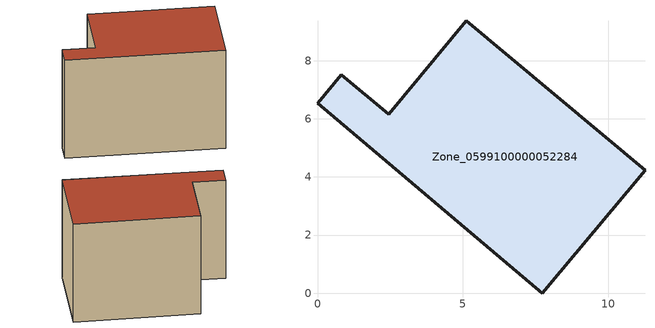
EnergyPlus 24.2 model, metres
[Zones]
Zone_0599100000052284
 floor ground (C_G): 7.74,0 0,6.53 0.82,7.52 2.45,6.16 5.12,9.37 11.27,4.23 z0
 wall outside (C_F): 2.45,6.16 0.82,7.52 0,6.53 7.74,0 11.27,4.23 5.12,9.37 2.45,6.16 z0:7.1
 roof outside (C_R): 11.27,4.23 5.12,9.37 2.45,6.16 0.82,7.52 0,6.53 7.74,0 z7.1
[BUILDING]
Pand.0599100000052284: North Axis=0; Terrain=City; Loads Convergence Tolerance Value=0.04; Temperature Convergence Tolerance Value=0.4; Solar Distribution=FullExterior; Maximum Number of Warmup Days=25; Minimum Number of Warmup Days=1
[Site:Location]
Rotterdam.The.Hague.AP_ZH_NLD Design_Conditions: Latitude=51.96; Longitude=4.45; Time Zone=1; Elevation=-4.5
[SITE:GROUNDTEMPERATURE:BUILDINGSURFACE]
18, 18, 18, 18, 18, 18, 18, 18, 18, 18, 18, 18
[MATERIAL] Thermal Absorptance=0.9; Solar Absorptance=0.7; Visible Absorptance=0.7
Name | Roughness | Thickness | Conductivity | Density | Specific Heat
G.TI.1946 | MediumSmooth | 0.15 | 1 | 540 | 1210
F.TI.1946 | Rough | 0.3 | 0.857143 | 1920 | 840
R.TI.1946 | MediumRough | 0.2 | 0.1 | 1500 | 1000
[CONSTRUCTION]
C_G: G.TI.1946
C_F: F.TI.1946
C_R: R.TI.1946
[ZONE]
Zone_0599100000052284: Type=1; Multiplier=1; Ceiling Height=Autocalculate; Volume=Autocalculate; Floor Area=autocalculate; Part of Total Floor Area=Yes
[ZONEINFILTRATION:DESIGNFLOWRATE]
Infil_Zone_0599100000052284: Zone or ZoneList or Space or SpaceList=Zone_0599100000052284; Schedule=AlwaysOn; Design Flow Rate Calculation Method=Flow/Area; Flow Rate per Floor Area=0.003; Constant Term Coefficient=1; Temperature Term Coefficient=0; Velocity Term Coefficient=0; Velocity Squared Term Coefficient=0
[HVACTEMPLATE:ZONE:IDEALLOADSAIRSYSTEM]
Zone_0599100000052284: Maximum Heating Supply Air Temperature=50; Minimum Cooling Supply Air Temperature=13; Maximum Heating Supply Air Humidity Ratio=0.0156; Minimum Cooling Supply Air Humidity Ratio=0.0077; Heating Limit=NoLimit; Cooling Limit=NoLimit; Dehumidification Control Type=ConstantSensibleHeatRatio; Cooling Sensible Heat Ratio=0.7; Dehumidification Setpoint=60; Humidification Control Type=None; Humidification Setpoint=30; Outdoor Air Method=None; Outdoor Air Flow Rate per Person=0.00944; Outdoor Air Flow Rate per Zone Floor Area=0; Outdoor Air Flow Rate per Zone=0; Demand Controlled Ventilation Type=None; Outdoor Air Economizer Type=NoEconomizer; Heat Recovery Type=None; Sensible Heat Recovery Effectiveness=0.7; Latent Heat Recovery Effectiveness=0.65
[ZONECONTROL:THERMOSTAT]
ThermostatControl_Zone_0599100000052284: Zone or ZoneList=Zone_0599100000052284; Control Type Schedule=DualSetpointControlType; Control 1=Thermostat_Zone_0599100000052284; Temperature Difference Between Cutout And Setpoint=0
[THERMOSTATSETPOINT:DUALSETPOINT]
Thermostat_Zone_0599100000052284: Heating Setpoint Temperature Schedule=HeatingSetpoint_Zone_0599100000052284; Cooling Setpoint Temperature Schedule=CoolingSetpoint_Zone_0599100000052284
[SCHEDULE:COMPACT]
HeatingSetpoint_Zone_0599100000052284: Through: 12/31, For: AllDays, Until: 24:00, 21
CoolingSetpoint_Zone_0599100000052284: Through: 12/31, For: AllDays, Until: 24:00, 24
DualSetpointControlType: Through: 12/31, For: AllDays, Until: 24:00, 4
AlwaysOn: Through: 12/31, For: AllDays, Until: 24:00, 1
